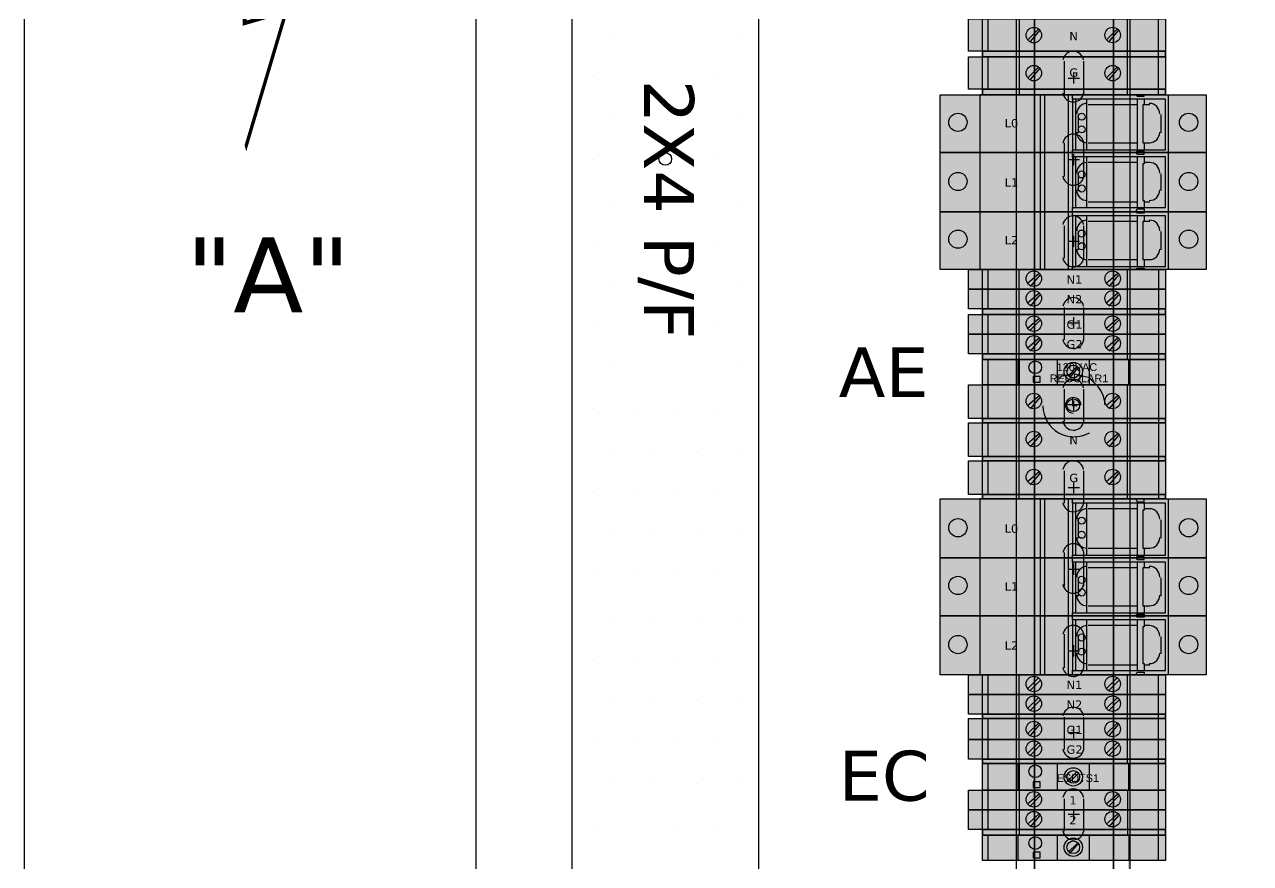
# Model space of a CAD drawing. Extents: x 4719 to 8938, y 1800 to 4482.
# Drawn here: x 6412.7 to 6781.7, y 3261.1 to 3513.4 of the extents above; entities that cross this region are included whole.
import ezdxf

# ---------------------------------------------------------------- set-up
doc = ezdxf.new("R2010")
doc.units = 0
doc.header["$LTSCALE"] = 10
doc.header["$MEASUREMENT"] = 0
doc.layers.add('G02-1-PRDXXXX-E-MRIO-01-P01-01$0$ANNOTATION', color=7, linetype='Continuous')
doc.styles.add('G02-1-PRDXXXX-E-MRIO-01-P01-01$0$PDF Swiss721BT-BoldCondensed', font='arial.ttf')
doc.styles.add('G02-1-PRDXXXX-E-MRIO-01-P01-01$0$PDF Verdana', font='verdana.ttf')

# ---------------------------------------------------------------- blocks, each defined once
blk = doc.blocks.new('G02-1-PRDXXXX-E-MRIO-01-P01-01$0$DV-54809-ZX-350-001')
at = {"layer": 'G02-1-PRDXXXX-E-MRIO-01-P01-01$0$ANNOTATION', "lineweight": 25}
for points in [[(1829.76, 2462.3), (2716.27, 2462.3), (2716.27, 1279.86), (1829.76, 1279.86)], [(1858.55, 1302.3), (2686.21, 1302.3), (2686.21, 2440.29), (1858.55, 2440.29)], [(1914.85, 1922.94), (1858.55, 1922.94), (1858.55, 1402.21), (1914.85, 1402.21)], [(1858.55, 1922.94), (1858.55, 1402.21), (1914.85, 1402.21), (1914.85, 1922.94)], [(2009.69, 1398.4), (2026.62, 1398.4), (2026.62, 1882.72), (2021.54, 1882.72), (2021.54, 1398.4), (2021.54, 1882.72), (2009.69, 1882.72), (1997.83, 1882.72), (1997.83, 1398.4), (1997.83, 1882.72), (1992.33, 1882.72), (1992.33, 1398.4)], [(2026.62, 1398.4), (2026.62, 1882.72), (2021.54, 1882.72), (2021.54, 1398.4), (2021.54, 1882.72), (1997.83, 1882.72), (1997.83, 1398.4), (1997.83, 1882.72), (1992.33, 1882.72), (1992.33, 1398.4)], [(1977.93, 1705.33), (1977.93, 1715.07), (2037.2, 1715.07), (2037.2, 1705.33), (1977.93, 1705.33), (1977.93, 1715.07), (2037.2, 1715.07), (2037.2, 1705.33)], [(2037.2, 1705.33), (2037.2, 1703.64), (1982.17, 1703.64), (1982.17, 1705.33)], [(2037.2, 1705.33), (1982.17, 1705.33), (1982.17, 1703.64), (2037.2, 1703.64)], [(1977.93, 1693.9), (1977.93, 1703.64), (2037.2, 1703.64), (2037.2, 1693.9), (1977.93, 1693.9), (1977.93, 1703.64), (2037.2, 1703.64), (2037.2, 1693.9)], [(2037.2, 1693.9), (2037.2, 1692.21), (1982.17, 1692.21), (1982.17, 1693.9)], [(2037.2, 1693.9), (1982.17, 1693.9), (1982.17, 1692.21), (2037.2, 1692.21)], [(1969.47, 1674.85), (1969.47, 1692.21), (2049.48, 1692.21), (2049.48, 1674.85), (1969.47, 1674.85), (1969.47, 1692.21), (2049.48, 1692.21), (2049.48, 1674.85)], [(2037.2, 1690.94), (2009.26, 1690.94), (2009.26, 1692.21), (1981.32, 1692.21), (1981.32, 1674.85), (2009.26, 1674.85), (2009.26, 1675.7), (2037.2, 1675.7)], [(2030.85, 1674.85), (2030.85, 1675.28), (2028.74, 1675.28), (2028.31, 1674.85), (2028.74, 1674.43), (2030.85, 1674.43)], [(1969.47, 1657.07), (1969.47, 1674.85), (2049.48, 1674.85), (2049.48, 1657.07), (1969.47, 1657.07), (1969.47, 1674.85), (2049.48, 1674.85), (2049.48, 1657.07)], [(2037.2, 1673.58), (2009.26, 1673.58), (2009.26, 1674.85), (1981.32, 1674.85), (1981.32, 1657.07), (2009.26, 1657.07), (2009.26, 1658.34), (2037.2, 1658.34)], [(1969.47, 1639.71), (1969.47, 1657.07), (2049.48, 1657.07), (2049.48, 1639.71), (1969.47, 1639.71), (1969.47, 1657.07), (2049.48, 1657.07), (2049.48, 1639.71)], [(2037.2, 1655.8), (2009.26, 1655.8), (2009.26, 1657.07), (1981.32, 1657.07), (1981.32, 1639.71), (2009.26, 1639.71), (2009.26, 1640.56), (2037.2, 1640.56)], [(2030.85, 1657.07), (2030.85, 1656.65), (2028.74, 1656.65), (2028.31, 1657.07), (2028.74, 1657.92), (2030.85, 1657.92)], [(1977.93, 1633.79), (1977.93, 1639.71), (2037.2, 1639.71), (2037.2, 1633.79), (1977.93, 1633.79), (1977.93, 1639.71), (2037.2, 1639.71), (2037.2, 1633.79)], [(1977.93, 1627.86), (1977.93, 1633.79), (2037.2, 1633.79), (2037.2, 1627.86), (1977.93, 1627.86), (1977.93, 1633.79), (2037.2, 1633.79), (2037.2, 1627.86)], [(2037.2, 1627.86), (2037.2, 1626.17), (1982.17, 1626.17), (1982.17, 1627.86)], [(2037.2, 1627.86), (1982.17, 1627.86), (1982.17, 1626.17), (2037.2, 1626.17)], [(1977.93, 1620.24), (1977.93, 1626.17), (2037.2, 1626.17), (2037.2, 1620.24), (1977.93, 1620.24), (1977.93, 1626.17), (2037.2, 1626.17), (2037.2, 1620.24)], [(1977.93, 1614.31), (1977.93, 1620.24), (2037.2, 1620.24), (2037.2, 1614.31), (1977.93, 1614.31), (1977.93, 1620.24), (2037.2, 1620.24), (2037.2, 1614.31)], [(2037.2, 1614.31), (2037.2, 1612.62), (1982.17, 1612.62), (1982.17, 1614.31)], [(2037.2, 1614.31), (1982.17, 1614.31), (1982.17, 1612.62), (2037.2, 1612.62)], [(1982.17, 1605), (1982.17, 1612.62), (2037.2, 1612.62), (2037.2, 1605), (1982.17, 1605), (1982.17, 1612.62), (2037.2, 1612.62), (2037.2, 1605)], [(1993.18, 1605), (2026.2, 1605), (2026.2, 1612.62), (1993.18, 1612.62), (1993.18, 1605), (2026.2, 1605), (2026.2, 1612.62), (1993.18, 1612.62)], [(1977.93, 1594.84), (1977.93, 1605), (2037.2, 1605), (2037.2, 1594.84), (1977.93, 1594.84), (1977.93, 1605), (2037.2, 1605), (2037.2, 1594.84)], [(1997.41, 1605.84), (1999.53, 1605.84), (1999.53, 1607.54), (1997.41, 1607.54)], [(2037.2, 1594.84), (2037.2, 1593.57), (1982.17, 1593.57), (1982.17, 1594.84)], [(2037.2, 1594.84), (1982.17, 1594.84), (1982.17, 1593.57), (2037.2, 1593.57)], [(1977.93, 1583.41), (1977.93, 1593.57), (2037.2, 1593.57), (2037.2, 1583.41), (1977.93, 1583.41), (1977.93, 1593.57), (2037.2, 1593.57), (2037.2, 1583.41)], [(2037.2, 1583.41), (2037.2, 1582.14), (1982.17, 1582.14), (1982.17, 1583.41)], [(2037.2, 1583.41), (1982.17, 1583.41), (1982.17, 1582.14), (2037.2, 1582.14)], [(1977.93, 1571.98), (1977.93, 1582.14), (2037.2, 1582.14), (2037.2, 1571.98), (1977.93, 1571.98), (1977.93, 1582.14), (2037.2, 1582.14), (2037.2, 1571.98)], [(2037.2, 1571.98), (2037.2, 1570.71), (1982.17, 1570.71), (1982.17, 1571.98)], [(2037.2, 1571.98), (1982.17, 1571.98), (1982.17, 1570.71), (2037.2, 1570.71)], [(1969.47, 1552.93), (1969.47, 1570.71), (2049.48, 1570.71), (2049.48, 1552.93), (1969.47, 1552.93), (1969.47, 1570.71), (2049.48, 1570.71), (2049.48, 1552.93)], [(2037.2, 1569.44), (2009.26, 1569.44), (2009.26, 1570.71), (1981.32, 1570.71), (1981.32, 1552.93), (2009.26, 1552.93), (2009.26, 1553.77), (2037.2, 1553.77)], [(2030.85, 1552.93), (2030.85, 1553.35), (2028.74, 1553.35), (2028.31, 1552.93), (2028.74, 1552.5), (2030.85, 1552.5)], [(1969.47, 1535.57), (1969.47, 1552.93), (2049.48, 1552.93), (2049.48, 1535.57), (1969.47, 1535.57), (1969.47, 1552.93), (2049.48, 1552.93), (2049.48, 1535.57)], [(2037.2, 1551.65), (2009.26, 1551.65), (2009.26, 1552.93), (1981.32, 1552.93), (1981.32, 1535.57), (2009.26, 1535.57), (2009.26, 1536.41), (2037.2, 1536.41)], [(1969.47, 1517.79), (1969.47, 1535.57), (2049.48, 1535.57), (2049.48, 1517.79), (1969.47, 1517.79), (1969.47, 1535.57), (2049.48, 1535.57), (2049.48, 1517.79)], [(2037.2, 1534.3), (2009.26, 1534.3), (2009.26, 1535.57), (1981.32, 1535.57), (1981.32, 1517.79), (2009.26, 1517.79), (2009.26, 1519.06), (2037.2, 1519.06)], [(2030.85, 1535.57), (2030.85, 1535.14), (2028.74, 1535.14), (2028.31, 1535.57), (2028.74, 1535.99), (2030.85, 1535.99)], [(1977.93, 1511.86), (1977.93, 1517.79), (2037.2, 1517.79), (2037.2, 1511.86), (1977.93, 1511.86), (1977.93, 1517.79), (2037.2, 1517.79), (2037.2, 1511.86)], [(1977.93, 1505.93), (1977.93, 1511.86), (2037.2, 1511.86), (2037.2, 1505.93), (1977.93, 1505.93), (1977.93, 1511.86), (2037.2, 1511.86), (2037.2, 1505.93)], [(2037.2, 1505.93), (2037.2, 1504.66), (1982.17, 1504.66), (1982.17, 1505.93)], [(2037.2, 1505.93), (1982.17, 1505.93), (1982.17, 1504.66), (2037.2, 1504.66)], [(1977.93, 1498.31), (1977.93, 1504.66), (2037.2, 1504.66), (2037.2, 1498.31), (1977.93, 1498.31), (1977.93, 1504.66), (2037.2, 1504.66), (2037.2, 1498.31)], [(1977.93, 1492.38), (1977.93, 1498.31), (2037.2, 1498.31), (2037.2, 1492.38), (1977.93, 1492.38), (1977.93, 1498.31), (2037.2, 1498.31), (2037.2, 1492.38)], [(2037.2, 1492.38), (2037.2, 1491.11), (1982.17, 1491.11), (1982.17, 1492.38)], [(2037.2, 1492.38), (1982.17, 1492.38), (1982.17, 1491.11), (2037.2, 1491.11)], [(1982.17, 1483.07), (1982.17, 1491.11), (2037.2, 1491.11), (2037.2, 1483.07), (1982.17, 1483.07), (1982.17, 1491.11), (2037.2, 1491.11), (2037.2, 1483.07)], [(1993.18, 1483.07), (2026.2, 1483.07), (2026.2, 1491.11), (1993.18, 1491.11), (1993.18, 1483.07), (2026.2, 1483.07), (2026.2, 1491.11), (1993.18, 1491.11)], [(1997.41, 1483.92), (1999.53, 1483.92), (1999.53, 1485.61), (1997.41, 1485.61)], [(1977.93, 1477.14), (1977.93, 1483.07), (2037.2, 1483.07), (2037.2, 1477.14), (1977.93, 1477.14), (1977.93, 1483.07), (2037.2, 1483.07), (2037.2, 1477.14)], [(1977.93, 1471.22), (1977.93, 1477.14), (2037.2, 1477.14), (2037.2, 1471.22), (1977.93, 1471.22), (1977.93, 1477.14), (2037.2, 1477.14), (2037.2, 1471.22)], [(2037.2, 1471.22), (2037.2, 1469.52), (1982.17, 1469.52), (1982.17, 1471.22)], [(2037.2, 1471.22), (1982.17, 1471.22), (1982.17, 1469.52), (2037.2, 1469.52)], [(1982.17, 1461.9), (1982.17, 1469.52), (2037.2, 1469.52), (2037.2, 1461.9), (1982.17, 1461.9), (1982.17, 1469.52), (2037.2, 1469.52), (2037.2, 1461.9)], [(1997.41, 1462.75), (1999.53, 1462.75), (1999.53, 1464.44), (1997.41, 1464.44)]]:
    blk.add_lwpolyline(points, close=True, dxfattribs=at)
for points in [[(1693.86, 1317.11), (1693.86, 1815.83)], [(1993.18, 1742.17), (1993.18, 1734.55), (1993.18, 1726.5), (1993.18, 1716.77), (1993.18, 1715.07), (1993.18, 1705.33), (1993.18, 1703.64), (1993.18, 1693.9), (1993.18, 1692.21)], [(2035.09, 1692.21), (2035.09, 1693.9), (2035.09, 1703.64), (2035.09, 1705.33), (2035.09, 1715.07), (2035.09, 1716.77), (2035.09, 1726.5), (2035.09, 1734.55), (2035.09, 1742.17)], [(2025.77, 1692.21), (2025.77, 1693.9), (2025.77, 1703.64), (2025.77, 1705.33), (2025.77, 1715.07), (2025.77, 1716.77), (2025.77, 1726.5)], [(1982.17, 1705.33), (1982.17, 1715.07)], [(1983.86, 1705.33), (1983.86, 1715.07)], [(1999.1, 1712.11), (1995.72, 1708.72)], [(2022.81, 1712.11), (2019.42, 1708.72)], [(1858.55, 1710.41), (1858.55, 1710.41)], [(1871.25, 1710.41), (1871.25, 1710.41)], [(1908.5, 1710.41), (1908.5, 1710.41)], [(1996.56, 1708.3), (1999.53, 1711.68)], [(2020.27, 1708.3), (2023.23, 1711.68)], [(1982.17, 1693.9), (1982.17, 1703.64)], [(1983.86, 1693.9), (1983.86, 1703.64)], [(2006.72, 1702.37), (2006.72, 1692.21)], [(2009.69, 1703.64), (2009.69, 1703.64)], [(2012.65, 1692.21), (2012.65, 1702.37)], [(1864.9, 1697.71), (1864.9, 1697.71)], [(1902.58, 1697.71), (1902.58, 1697.71)], [(1914.85, 1697.71), (1914.85, 1697.71)], [(1999.1, 1700.68), (1995.72, 1697.29)], [(1996.56, 1696.87), (1999.53, 1700.25)], [(2007.99, 1697.29), (2011.38, 1697.29)], [(2009.69, 1695.6), (2009.69, 1698.98)], [(2022.81, 1700.68), (2019.42, 1697.29)], [(2020.27, 1696.87), (2023.23, 1700.25)], [(1981.32, 1692.21), (1981.32, 1674.85), (1981.32, 1657.07), (1981.32, 1639.71)], [(1999.53, 1692.21), (1999.53, 1674.85), (1999.53, 1657.07), (1999.53, 1639.71)], [(2000.8, 1692.21), (2000.8, 1674.85), (2000.8, 1657.07), (2000.8, 1639.71)], [(2007.99, 1692.21), (2007.99, 1674.85), (2007.99, 1657.07), (2007.99, 1639.71)], [(2009.26, 1691.36), (2009.26, 1675.28)], [(2010.11, 1690.94), (2010.11, 1675.7)], [(2013.5, 1690.94), (2013.5, 1675.7)], [(2028.31, 1692.21), (2028.74, 1691.79), (2030.85, 1691.79), (2030.85, 1692.21)], [(2028.74, 1690.94), (2028.74, 1675.7)], [(2030.85, 1690.94), (2030.85, 1689.25), (2030.43, 1689.25), (2030.43, 1677.82), (2030.85, 1677.82), (2030.85, 1675.7)], [(2038.05, 1692.21), (2038.05, 1674.85), (2038.05, 1657.07), (2038.05, 1639.71)], [(2010.96, 1686.28), (2010.96, 1680.78)], [(2028.74, 1689.25), (2013.92, 1689.25)], [(2032.55, 1689.25), (2030.85, 1689.25)], [(2035.93, 1680.78), (2035.93, 1686.28)], [(1858.55, 1685.44), (1858.55, 1685.44)], [(1871.25, 1685.44), (1871.25, 1685.44)], [(1908.5, 1685.44), (1908.5, 1685.44)], [(2006.72, 1677.82), (2006.72, 1667.66)], [(2013.92, 1677.82), (2028.74, 1677.82)], [(2030.85, 1677.82), (2032.55, 1677.82)], [(1864.9, 1672.74), (1864.9, 1672.74)], [(1902.58, 1672.74), (1902.58, 1672.74)], [(1914.85, 1672.74), (1914.85, 1672.74)], [(2007.99, 1672.74), (2011.38, 1672.74)], [(2009.26, 1674.01), (2009.26, 1657.92)], [(2009.69, 1671.04), (2009.69, 1674.43)], [(2010.11, 1673.58), (2010.11, 1658.34)], [(2013.5, 1673.58), (2013.5, 1658.34)], [(2028.74, 1671.89), (2013.92, 1671.89)], [(2028.74, 1673.58), (2028.74, 1658.34)], [(2030.85, 1673.58), (2030.85, 1671.47), (2030.43, 1671.47), (2030.43, 1660.46), (2030.85, 1660.46), (2030.85, 1658.34)], [(2032.55, 1671.89), (2030.85, 1671.89)], [(2010.96, 1668.5), (2010.96, 1663.42)], [(2035.93, 1663.42), (2035.93, 1668.5)], [(1858.55, 1660.46), (1858.55, 1660.46)], [(1871.25, 1660.46), (1871.25, 1660.46)], [(1908.5, 1660.46), (1908.5, 1660.46)], [(2013.92, 1660.03), (2028.74, 1660.03)], [(2030.85, 1660.03), (2032.55, 1660.03)], [(2009.26, 1656.22), (2009.26, 1640.14)], [(2010.11, 1655.8), (2010.11, 1640.56)], [(2013.5, 1655.8), (2013.5, 1640.56)], [(2028.74, 1654.11), (2013.92, 1654.11)], [(2028.74, 1655.8), (2028.74, 1640.56)], [(2030.85, 1655.8), (2030.85, 1654.11), (2030.43, 1654.11), (2030.43, 1642.68), (2030.85, 1642.68), (2030.85, 1640.56)], [(2032.55, 1654.11), (2030.85, 1654.11)], [(2006.72, 1652.84), (2006.72, 1643.1)], [(2009.69, 1646.49), (2009.69, 1649.87)], [(2010.96, 1651.14), (2010.96, 1645.64)], [(2035.93, 1645.64), (2035.93, 1651.14)], [(1864.9, 1647.76), (1864.9, 1647.76)], [(1902.58, 1647.76), (1902.58, 1647.76)], [(1914.85, 1647.76), (1914.85, 1647.76)], [(2007.99, 1648.18), (2011.38, 1648.18)], [(2013.92, 1642.68), (2028.74, 1642.68)], [(2030.85, 1642.68), (2032.55, 1642.68)], [(1982.17, 1627.86), (1982.17, 1633.79), (1982.17, 1639.71)], [(1983.86, 1627.86), (1983.86, 1633.79), (1983.86, 1639.71)], [(1993.18, 1612.62), (1993.18, 1614.31), (1993.18, 1620.24), (1993.18, 1626.17), (1993.18, 1627.86), (1993.18, 1633.79), (1993.18, 1639.71)], [(1999.1, 1638.44), (1995.72, 1635.48)], [(2009.69, 1639.71), (2009.69, 1639.71)], [(2022.81, 1638.44), (2019.42, 1635.48)], [(2025.77, 1612.62), (2025.77, 1614.31), (2025.77, 1620.24), (2025.77, 1626.17), (2025.77, 1627.86), (2025.77, 1633.79), (2025.77, 1639.71)], [(2028.31, 1639.71), (2028.74, 1640.14), (2030.85, 1640.14), (2030.85, 1639.71)], [(2035.09, 1639.71), (2035.09, 1633.79), (2035.09, 1627.86), (2035.09, 1626.17), (2035.09, 1620.24), (2035.09, 1614.31), (2035.09, 1612.62), (2035.09, 1605), (2035.09, 1594.84), (2035.09, 1593.57), (2035.09, 1583.41), (2035.09, 1582.14), (2035.09, 1571.98), (2035.09, 1570.71)], [(1858.55, 1635.06), (1858.55, 1635.06)], [(1871.25, 1635.06), (1871.25, 1635.06)], [(1908.5, 1635.06), (1908.5, 1635.06)], [(1996.56, 1634.63), (1999.53, 1638.02)], [(2020.27, 1634.63), (2023.23, 1638.02)], [(1999.1, 1632.52), (1995.72, 1629.55)], [(1996.56, 1628.71), (1999.53, 1632.09)], [(2009.69, 1633.79), (2009.69, 1633.79)], [(2022.81, 1632.52), (2019.42, 1629.55)], [(2020.27, 1628.71), (2023.23, 1632.09)], [(2006.72, 1628.28), (2006.72, 1618.55)], [(1982.17, 1614.31), (1982.17, 1620.24), (1982.17, 1626.17)], [(1983.86, 1614.31), (1983.86, 1620.24), (1983.86, 1626.17)], [(1999.1, 1624.9), (1995.72, 1621.93)], [(1996.56, 1621.51), (1999.53, 1624.47)], [(2007.99, 1623.63), (2011.38, 1623.63)], [(2009.69, 1626.17), (2009.69, 1626.17)], [(2009.69, 1621.93), (2009.69, 1625.32)], [(2022.81, 1624.9), (2019.42, 1621.93)], [(2020.27, 1621.51), (2023.23, 1624.47)], [(1864.9, 1622.78), (1864.9, 1622.78)], [(1902.58, 1622.78), (1902.58, 1622.78)], [(1914.85, 1622.78), (1914.85, 1622.78)], [(2009.69, 1620.24), (2009.69, 1620.24)], [(1999.1, 1618.97), (1995.72, 1616.01)], [(1996.56, 1615.16), (1999.53, 1618.55)], [(2022.81, 1618.97), (2019.42, 1616.01)], [(2020.27, 1615.16), (2023.23, 1618.55)], [(1983.86, 1594.84), (1983.86, 1605), (1983.86, 1612.62)], [(1992.75, 1612.62), (1992.75, 1605)], [(2004.61, 1612.62), (2004.61, 1605)], [(2014.34, 1605), (2014.34, 1612.62)], [(2026.2, 1612.62), (2026.2, 1605)], [(1858.55, 1610.08), (1858.55, 1610.08)], [(1871.25, 1610.08), (1871.25, 1610.08)], [(1908.5, 1610.08), (1908.5, 1610.08)], [(2010.53, 1610.5), (2007.99, 1607.54)], [(2008.42, 1607.12), (2010.96, 1610.08)], [(1982.17, 1594.84), (1982.17, 1605)], [(1993.18, 1570.71), (1993.18, 1571.98), (1993.18, 1582.14), (1993.18, 1583.41), (1993.18, 1593.57), (1993.18, 1594.84), (1993.18, 1605)], [(2019, 1599.07), (2019, 1599.92), (2018.58, 1601.61), (2017.73, 1603.3), (2016.88, 1604.57), (2015.61, 1605.84), (2014.34, 1607.12), (2012.65, 1607.54), (2010.96, 1607.96), (2009.26, 1608.39), (2007.57, 1607.96), (2005.88, 1607.54), (2005.03, 1606.69)], [(2009.69, 1605), (2009.69, 1605)], [(2025.77, 1570.71), (2025.77, 1571.98), (2025.77, 1582.14), (2025.77, 1583.41), (2025.77, 1593.57), (2025.77, 1594.84), (2025.77, 1605)], [(1999.1, 1601.61), (1995.72, 1598.65)], [(2006.72, 1603.73), (2006.72, 1593.99)], [(2022.81, 1601.61), (2019.42, 1598.65)], [(1864.9, 1597.8), (1864.9, 1597.8)], [(1877.6, 1597.8), (1877.6, 1597.8)], [(1889.88, 1597.8), (1889.88, 1597.8)], [(1902.58, 1597.8), (1902.58, 1597.8)], [(1914.85, 1597.8), (1914.85, 1597.8)], [(1996.56, 1597.8), (1999.53, 1601.19)], [(2007.99, 1599.07), (2011.38, 1599.07)], [(2009.69, 1596.95), (2009.69, 1600.34)], [(2020.27, 1597.8), (2023.23, 1601.19)], [(1982.17, 1583.41), (1982.17, 1593.57)], [(1983.86, 1583.41), (1983.86, 1593.57)], [(2009.69, 1593.57), (2009.69, 1593.57)], [(1999.1, 1590.18), (1995.72, 1587.22)], [(1996.56, 1586.37), (1999.53, 1589.76)], [(2022.81, 1590.18), (2019.42, 1587.22)], [(2020.27, 1586.37), (2023.23, 1589.76)], [(1871.25, 1585.1), (1871.25, 1585.1)], [(1883.52, 1585.1), (1883.52, 1585.1)], [(1896.23, 1585.1), (1896.23, 1585.1)], [(1908.5, 1585.1), (1908.5, 1585.1)], [(1982.17, 1571.98), (1982.17, 1582.14)], [(1983.86, 1571.98), (1983.86, 1582.14)], [(2006.72, 1579.17), (2006.72, 1569.44)], [(2009.69, 1582.14), (2009.69, 1582.14)], [(1999.1, 1578.75), (1995.72, 1575.79)], [(1996.56, 1574.94), (1999.53, 1578.33)], [(2009.69, 1572.4), (2009.69, 1575.79)], [(2022.81, 1578.75), (2019.42, 1575.79)], [(2020.27, 1574.94), (2023.23, 1578.33)], [(1864.9, 1572.82), (1864.9, 1572.82)], [(1877.6, 1572.82), (1877.6, 1572.82)], [(1889.88, 1572.82), (1889.88, 1572.82)], [(1902.58, 1572.82), (1902.58, 1572.82)], [(1914.85, 1572.82), (1914.85, 1572.82)], [(2007.99, 1574.09), (2011.38, 1574.09)], [(1981.32, 1570.71), (1981.32, 1552.93), (1981.32, 1535.57), (1981.32, 1517.79)], [(1999.53, 1570.71), (1999.53, 1552.93), (1999.53, 1535.57), (1999.53, 1517.79)], [(2000.8, 1570.71), (2000.8, 1552.93), (2000.8, 1535.57), (2000.8, 1517.79)], [(2007.99, 1570.71), (2007.99, 1552.93), (2007.99, 1535.57), (2007.99, 1517.79)], [(2009.26, 1569.86), (2009.26, 1553.77)], [(2010.11, 1569.44), (2010.11, 1553.77)], [(2013.5, 1569.44), (2013.5, 1553.77)], [(2028.31, 1570.71), (2028.74, 1569.86), (2030.85, 1569.86), (2030.85, 1570.71)], [(2028.74, 1569.44), (2028.74, 1553.77)], [(2030.85, 1569.44), (2030.85, 1567.32), (2030.43, 1567.32), (2030.43, 1555.89), (2030.85, 1555.89), (2030.85, 1553.77)], [(2038.05, 1570.71), (2038.05, 1552.93), (2038.05, 1535.57), (2038.05, 1517.79)], [(2028.74, 1567.74), (2013.92, 1567.74)], [(2032.55, 1567.74), (2030.85, 1567.74)], [(2010.96, 1564.36), (2010.96, 1558.85)], [(2035.93, 1558.85), (2035.93, 1564.36)], [(1871.25, 1560.12), (1871.25, 1560.12)], [(1883.52, 1560.12), (1883.52, 1560.12)], [(1896.23, 1560.12), (1896.23, 1560.12)], [(1908.5, 1560.12), (1908.5, 1560.12)], [(2006.72, 1554.62), (2006.72, 1544.46)], [(2013.92, 1555.89), (2028.74, 1555.89)], [(2030.85, 1555.89), (2032.55, 1555.89)], [(2009.26, 1552.08), (2009.26, 1535.99)], [(2009.69, 1547.84), (2009.69, 1551.23)], [(2010.11, 1551.65), (2010.11, 1536.41)], [(2013.5, 1551.65), (2013.5, 1536.41)], [(2028.74, 1549.96), (2013.92, 1549.96)], [(2028.74, 1551.65), (2028.74, 1536.41)], [(2030.85, 1551.65), (2030.85, 1549.96), (2030.43, 1549.96), (2030.43, 1538.53), (2030.85, 1538.53), (2030.85, 1536.41)], [(2032.55, 1549.96), (2030.85, 1549.96)], [(1864.9, 1547.84), (1864.9, 1547.84)], [(1877.6, 1547.84), (1877.6, 1547.84)], [(1889.88, 1547.84), (1889.88, 1547.84)], [(1902.58, 1547.84), (1902.58, 1547.84)], [(1914.85, 1547.84), (1914.85, 1547.84)], [(2007.99, 1549.54), (2011.38, 1549.54)], [(2010.96, 1547), (2010.96, 1541.49)], [(2035.93, 1541.49), (2035.93, 1547)], [(1871.25, 1535.14), (1871.25, 1535.14)], [(1883.52, 1535.14), (1883.52, 1535.14)], [(1896.23, 1535.14), (1896.23, 1535.14)], [(1908.5, 1535.14), (1908.5, 1535.14)], [(2013.92, 1538.53), (2028.74, 1538.53)], [(2030.85, 1538.53), (2032.55, 1538.53)], [(2009.26, 1534.72), (2009.26, 1518.63)], [(2010.11, 1534.3), (2010.11, 1519.06)], [(2013.5, 1534.3), (2013.5, 1519.06)], [(2028.74, 1532.6), (2013.92, 1532.6)], [(2028.74, 1534.3), (2028.74, 1519.06)], [(2030.85, 1534.3), (2030.85, 1532.18), (2030.43, 1532.18), (2030.43, 1521.17), (2030.85, 1521.17), (2030.85, 1519.06)], [(2032.55, 1532.6), (2030.85, 1532.6)], [(2006.72, 1530.06), (2006.72, 1519.9)], [(2010.96, 1529.22), (2010.96, 1524.14)], [(2035.93, 1524.14), (2035.93, 1529.22)], [(2007.99, 1524.98), (2011.38, 1524.98)], [(2009.69, 1523.29), (2009.69, 1526.68)], [(1864.9, 1522.44), (1864.9, 1522.44)], [(1877.6, 1522.44), (1877.6, 1522.44)], [(1889.88, 1522.44), (1889.88, 1522.44)], [(1902.58, 1522.44), (1902.58, 1522.44)], [(1914.85, 1522.44), (1914.85, 1522.44)], [(2013.92, 1520.75), (2028.74, 1520.75)], [(2030.85, 1520.75), (2032.55, 1520.75)], [(1982.17, 1505.93), (1982.17, 1511.86), (1982.17, 1517.79)], [(1983.86, 1505.93), (1983.86, 1511.86), (1983.86, 1517.79)], [(1993.18, 1491.11), (1993.18, 1492.38), (1993.18, 1498.31), (1993.18, 1504.66), (1993.18, 1505.93), (1993.18, 1511.86), (1993.18, 1517.79)], [(1999.1, 1516.94), (1995.72, 1513.55)], [(2009.69, 1517.79), (2009.69, 1517.79)], [(2022.81, 1516.94), (2019.42, 1513.55)], [(2025.77, 1491.11), (2025.77, 1492.38), (2025.77, 1498.31), (2025.77, 1504.66), (2025.77, 1505.93), (2025.77, 1511.86), (2025.77, 1517.79)], [(2028.31, 1517.79), (2028.74, 1518.63), (2030.85, 1518.63), (2030.85, 1517.79)], [(2035.09, 1461.9), (2035.09, 1469.52), (2035.09, 1471.22), (2035.09, 1477.14), (2035.09, 1483.07), (2035.09, 1491.11), (2035.09, 1492.38), (2035.09, 1498.31), (2035.09, 1504.66), (2035.09, 1505.93), (2035.09, 1511.86), (2035.09, 1517.79)], [(1996.56, 1513.13), (1999.53, 1516.09)], [(2020.27, 1513.13), (2023.23, 1516.09)], [(1871.25, 1510.17), (1871.25, 1510.17)], [(1883.52, 1510.17), (1883.52, 1510.17)], [(1896.23, 1510.17), (1896.23, 1510.17)], [(1908.5, 1510.17), (1908.5, 1510.17)], [(1999.1, 1511.01), (1995.72, 1507.63)], [(1996.56, 1507.2), (1999.53, 1510.17)], [(2009.69, 1511.86), (2009.69, 1511.86)], [(2022.81, 1511.01), (2019.42, 1507.63)], [(2020.27, 1507.2), (2023.23, 1510.17)], [(1982.17, 1492.38), (1982.17, 1498.31), (1982.17, 1504.66)], [(1983.86, 1492.38), (1983.86, 1498.31), (1983.86, 1504.66)], [(1999.1, 1503.39), (1995.72, 1500.01)], [(1996.56, 1499.58), (1999.53, 1502.97)], [(2006.72, 1505.09), (2006.72, 1495.35)], [(2009.69, 1504.66), (2009.69, 1504.66)], [(2009.69, 1498.74), (2009.69, 1502.12)], [(2022.81, 1503.39), (2019.42, 1500.01)], [(2020.27, 1499.58), (2023.23, 1502.97)], [(2007.99, 1500.43), (2011.38, 1500.43)], [(2009.69, 1498.31), (2009.69, 1498.31)], [(1864.9, 1497.46), (1864.9, 1497.46)], [(1877.6, 1497.46), (1877.6, 1497.46)], [(1889.88, 1497.46), (1889.88, 1497.46)], [(1902.58, 1497.46), (1902.58, 1497.46)], [(1914.85, 1497.46), (1914.85, 1497.46)], [(1999.1, 1497.46), (1995.72, 1494.08)], [(1996.56, 1493.65), (1999.53, 1496.62)], [(2022.81, 1497.46), (2019.42, 1494.08)], [(2020.27, 1493.65), (2023.23, 1496.62)], [(1983.86, 1471.22), (1983.86, 1477.14), (1983.86, 1483.07), (1983.86, 1491.11)], [(1992.75, 1491.11), (1992.75, 1483.07)], [(2004.61, 1491.11), (2004.61, 1483.07)], [(2014.34, 1483.07), (2014.34, 1491.11)], [(2026.2, 1491.11), (2026.2, 1483.07)], [(2010.53, 1488.57), (2007.99, 1486.03)], [(2008.42, 1485.61), (2010.96, 1488.15)], [(1871.25, 1485.19), (1871.25, 1485.19)], [(1883.52, 1485.19), (1883.52, 1485.19)], [(1896.23, 1485.19), (1896.23, 1485.19)], [(1908.5, 1485.19), (1908.5, 1485.19)], [(1982.17, 1471.22), (1982.17, 1477.14), (1982.17, 1483.07)], [(1993.18, 1483.07), (1993.18, 1477.14), (1993.18, 1471.22), (1993.18, 1469.52)], [(1999.1, 1481.8), (1995.72, 1478.84)], [(1996.56, 1478.41), (1999.53, 1481.38)], [(2006.72, 1480.53), (2006.72, 1470.79)], [(2009.69, 1483.07), (2009.69, 1483.07)], [(2022.81, 1481.8), (2019.42, 1478.84)], [(2020.27, 1478.41), (2023.23, 1481.38)], [(2025.77, 1483.07), (2025.77, 1477.14), (2025.77, 1471.22), (2025.77, 1469.52)], [(1999.1, 1475.87), (1995.72, 1472.91)], [(2007.99, 1475.87), (2011.38, 1475.87)], [(2009.69, 1474.18), (2009.69, 1477.14)], [(2009.69, 1477.14), (2009.69, 1477.14)], [(2022.81, 1475.87), (2019.42, 1472.91)], [(1864.9, 1472.49), (1864.9, 1472.49)], [(1889.88, 1472.49), (1889.88, 1472.49)], [(1902.58, 1472.49), (1902.58, 1472.49)], [(1914.85, 1472.49), (1914.85, 1472.49)], [(1996.56, 1472.06), (1999.53, 1475.45)], [(2020.27, 1472.06), (2023.23, 1475.45)], [(1983.86, 1461.9), (1983.86, 1469.52)], [(1992.75, 1469.52), (1992.75, 1461.9)], [(2004.61, 1469.52), (2004.61, 1461.9)], [(2014.34, 1461.9), (2014.34, 1469.52)], [(2026.2, 1469.52), (2026.2, 1461.9)], [(2010.53, 1466.98), (2007.99, 1464.44)], [(2008.42, 1464.02), (2010.96, 1466.98)]]:
    blk.add_lwpolyline(points, dxfattribs=at)
at = {"layer": 'G02-1-PRDXXXX-E-MRIO-01-P01-01$0$ANNOTATION', "lineweight": 0}
blk.add_lwpolyline([(1760.12, 1801.86, 1.27, 1.27, 0), (1760.12, 1713.8, 1.2, 1.2, 0), (1772.6, 1717.4, 1.02, 1.02, 0), (1760.33, 1676.12, 0, 0, 0), (1748.05, 1717.4, 0, 0, 0), (1760.33, 1714.01, 0, 0, 0)], format="xyseb", dxfattribs=at)
at = {"layer": 'G02-1-PRDXXXX-E-MRIO-01-P01-01$0$ANNOTATION', "color": 7, "lineweight": 0, "true_color": 0xffffff}
for points in [[(1977.93, 1705.33), (1977.93, 1715.07)], [(2037.2, 1705.33), (2037.2, 1703.64)], [(1977.93, 1693.9), (1977.93, 1703.64)], [(2037.2, 1693.9), (2037.2, 1692.21)], [(1969.47, 1639.71), (1969.47, 1657.07), (1969.47, 1674.85), (1969.47, 1692.21)], [(1977.93, 1627.86), (1977.93, 1633.79), (1977.93, 1639.71)], [(2037.2, 1627.86), (2037.2, 1626.17)], [(1977.93, 1614.31), (1977.93, 1620.24), (1977.93, 1626.17)], [(1982.17, 1605), (1982.17, 1612.62)], [(2037.2, 1614.31), (2037.2, 1612.62)], [(1977.93, 1594.84), (1977.93, 1605)], [(1993.18, 1605), (2026.2, 1605)], [(2037.2, 1594.84), (2037.2, 1593.57)], [(1977.93, 1583.41), (1977.93, 1593.57)], [(2037.2, 1583.41), (2037.2, 1582.14)], [(1977.93, 1571.98), (1977.93, 1582.14)], [(2037.2, 1571.98), (2037.2, 1570.71)], [(1969.47, 1517.79), (1969.47, 1535.57), (1969.47, 1552.93), (1969.47, 1570.71)], [(1977.93, 1505.93), (1977.93, 1511.86), (1977.93, 1517.79)], [(2037.2, 1505.93), (2037.2, 1504.66)], [(1977.93, 1492.38), (1977.93, 1498.31), (1977.93, 1504.66)], [(1982.17, 1483.07), (1982.17, 1491.11)], [(2037.2, 1492.38), (2037.2, 1491.11)], [(1977.93, 1471.22), (1977.93, 1477.14), (1977.93, 1483.07)], [(1993.18, 1483.07), (2026.2, 1483.07)], [(1982.17, 1461.9), (1982.17, 1469.52)], [(2037.2, 1471.22), (2037.2, 1469.52)]]:
    blk.add_lwpolyline(points, dxfattribs=at)
at = {"layer": 'G02-1-PRDXXXX-E-MRIO-01-P01-01$0$ANNOTATION', "lineweight": 25}
for points in [[(2006.35, 1667.76, 0.845395), (2012.65, 1667.66), (2012.65, 1677.82, 0.839097), (2006.35, 1677.73)], [(2006.35, 1643.21, 0.845395), (2012.65, 1643.1), (2012.65, 1652.84)], [(2006.35, 1618.65, 0.845359), (2012.65, 1618.55), (2012.65, 1628.28)], [(2006.35, 1594.1, 0.845395), (2012.65, 1593.99), (2012.65, 1603.73)], [(2006.35, 1569.54, 0.845395), (2012.65, 1569.44), (2012.65, 1579.17)], [(2012.65, 1544.46), (2012.65, 1554.62, 0.839134), (2006.35, 1554.54)], [(2006.35, 1520.01, 0.845395), (2012.65, 1519.9), (2012.65, 1530.06, 0.839084), (2006.35, 1529.98)], [(2006.35, 1495.45, 0.845395), (2012.65, 1495.35), (2012.65, 1505.09)], [(2006.35, 1470.9, 0.845395), (2012.65, 1470.79), (2012.65, 1480.53)]]:
    blk.add_lwpolyline(points, format="xyb", dxfattribs=at)
for centre, radius in [((1997.62, 1710.2), 2.33), ((2021.33, 1710.21), 2.33), ((1997.62, 1698.77), 2.33), ((2021.33, 1698.77), 2.33), ((1974.76, 1683.96), 2.75), ((2012.01, 1685.65), 1.06), ((2044.19, 1683.96), 2.75), ((2012.02, 1681.84), 1.06), ((1886.7, 1672.95), 1.91), ((1974.76, 1666.17), 2.75), ((2012.01, 1668.29), 1.06), ((2044.19, 1666.17), 2.75), ((2012.02, 1664.06), 1.06), ((1974.76, 1648.82), 2.75), ((2012.01, 1650.51), 1.06), ((2044.19, 1648.82), 2.75), ((2012.02, 1646.7), 1.06), ((1997.62, 1636.96), 2.33), ((2021.33, 1636.96), 2.33), ((1997.62, 1631.03), 2.33), ((2021.33, 1631.04), 2.33), ((1997.62, 1623.41), 2.33), ((2021.33, 1623.42), 2.33), ((1997.62, 1617.49), 2.33), ((2021.33, 1617.49), 2.33), ((1998.04, 1610.29), 1.91), ((2009.48, 1609.02), 2.75), ((2009.47, 1609.02), 1.91), ((1997.62, 1600.13), 2.33), ((2021.33, 1600.13), 2.33), ((2009.48, 1598.86), 1.91), ((1997.62, 1588.7), 2.33), ((2021.33, 1588.7), 2.33), ((1997.62, 1577.27), 2.33), ((2021.33, 1577.27), 2.33), ((1974.76, 1562.03), 2.75), ((2012.01, 1564.15), 1.06), ((2044.19, 1562.03), 2.75), ((2012.02, 1559.91), 1.06), ((1974.76, 1544.67), 2.75), ((2012.01, 1546.36), 1.06), ((2044.19, 1544.67), 2.75), ((2012.02, 1542.55), 1.06), ((1974.76, 1526.89), 2.75), ((2012.01, 1529.01), 1.06), ((2044.19, 1526.89), 2.75), ((2012.02, 1524.77), 1.06), ((1997.62, 1515.03), 2.33), ((2021.33, 1515.04), 2.33), ((1997.62, 1509.11), 2.33), ((2021.33, 1509.11), 2.33), ((1997.62, 1501.48), 2.33), ((2021.33, 1501.49), 2.33), ((1997.62, 1495.56), 2.33), ((2021.33, 1495.56), 2.33), ((1998.04, 1488.79), 1.91), ((2009.48, 1487.09), 2.75), ((2009.47, 1487.09), 1.91), ((1997.62, 1480.32), 2.33), ((2021.33, 1480.32), 2.33), ((1997.62, 1474.39), 2.33), ((2021.33, 1474.39), 2.33), ((1998.04, 1467.19), 1.91), ((2009.48, 1465.93), 2.75), ((2009.47, 1465.92), 1.91)]:
    blk.add_circle(centre, radius, dxfattribs=at)
for centre, radius, start, end in [((2009.48, 1702.16), 3.17, 9.9981, 170.0026), ((2009.47, 1693.27), 3.17, 189.5728, 350.4121), ((2013.71, 1686.49), 3.18, 90.0068, 179.9932), ((2032.34, 1686.49), 3.18, 0.0068, 89.9932), ((2013.71, 1680.99), 3.18, 180.0048, 269.9952), ((2032.34, 1680.99), 3.18, 270.0048, 359.9952), ((2013.71, 1668.71), 3.18, 90.0068, 179.9932), ((2032.34, 1668.71), 3.18, 0.0068, 89.9932), ((2013.71, 1663.63), 3.18, 180.0068, 269.9932), ((2032.34, 1663.63), 3.18, 270.0068, 359.9932), ((2009.47, 1652.63), 3.18, 10.0496, 169.9511), ((2013.71, 1651.36), 3.18, 90.0048, 179.9952), ((2032.34, 1651.36), 3.18, 0.0048, 89.9952), ((2013.71, 1645.85), 3.18, 180.0068, 269.9932), ((2032.34, 1645.85), 3.18, 270.0068, 359.9932), ((2009.48, 1628.07), 3.17, 9.9981, 170.0026), ((2009.48, 1603.52), 3.17, 10.0014, 169.9993), ((2009.69, 1598.69), 9.32, 180.2306, 299.9059), ((2009.47, 1598.86), 2.33, 0.0019, 269.9981), ((2009.48, 1578.96), 3.17, 10.0014, 169.9993), ((2013.71, 1564.57), 3.18, 90.0048, 179.9952), ((2032.34, 1564.57), 3.18, 0.0048, 89.9952), ((2013.71, 1559.06), 3.18, 180.0068, 269.9932), ((2032.34, 1559.06), 3.18, 270.0068, 359.9932), ((2013.71, 1547.21), 3.18, 90.0048, 179.9952), ((2032.34, 1547.21), 3.18, 0.0048, 89.9952), ((2009.47, 1545.51), 3.17, 189.5704, 350.4145), ((2013.71, 1541.71), 3.18, 180.0048, 269.9952), ((2032.34, 1541.71), 3.18, 270.0048, 359.9952), ((2013.71, 1529.43), 3.18, 90.0048, 179.9952), ((2032.34, 1529.43), 3.18, 0.0048, 89.9952), ((2013.71, 1524.35), 3.18, 180.0048, 269.9952), ((2032.34, 1524.35), 3.18, 270.0048, 359.9952), ((2009.48, 1504.88), 3.17, 10.0014, 169.9993), ((2009.48, 1480.32), 3.17, 9.9997, 170.001)]:
    blk.add_arc(centre, radius, start, end, dxfattribs=at)
at = {"layer": 'G02-1-PRDXXXX-E-MRIO-01-P01-01$0$ANNOTATION', "color": 7, "true_color": 0xffffff, "transparency": 33554559}
for points in [[(2026.62, 1398.4), (2026.62, 1882.72), (2021.54, 1882.72)], [(2037.2, 1705.33), (2037.2, 1715.07), (1977.93, 1705.33)], [(2037.2, 1715.07), (1977.93, 1705.33), (1977.93, 1715.07)], [(1982.17, 1705.33), (1982.17, 1703.64), (2037.2, 1705.33)], [(1982.17, 1703.64), (2037.2, 1705.33), (2037.2, 1703.64)], [(2037.2, 1693.9), (2037.2, 1703.64), (1977.93, 1693.9)], [(2037.2, 1703.64), (1977.93, 1693.9), (1977.93, 1703.64)], [(1982.17, 1693.9), (1982.17, 1692.21), (2037.2, 1693.9)], [(1982.17, 1692.21), (2037.2, 1693.9), (2037.2, 1692.21)], [(2049.48, 1674.85), (2049.48, 1692.21), (1969.47, 1674.85)], [(2049.48, 1692.21), (1969.47, 1674.85), (1969.47, 1692.21)], [(2049.48, 1657.07), (2049.48, 1674.85), (1969.47, 1657.07)], [(2049.48, 1674.85), (1969.47, 1657.07), (1969.47, 1674.85)], [(2049.48, 1639.71), (2049.48, 1657.07), (1969.47, 1639.71)], [(2049.48, 1657.07), (1969.47, 1639.71), (1969.47, 1657.07)], [(2037.2, 1633.79), (2037.2, 1639.71), (1977.93, 1633.79)], [(2037.2, 1639.71), (1977.93, 1633.79), (1977.93, 1639.71)], [(2037.2, 1627.86), (2037.2, 1633.79), (1977.93, 1627.86)], [(2037.2, 1633.79), (1977.93, 1627.86), (1977.93, 1633.79)], [(1982.17, 1627.86), (1982.17, 1626.17), (2037.2, 1627.86)], [(1982.17, 1626.17), (2037.2, 1627.86), (2037.2, 1626.17)], [(2037.2, 1620.24), (2037.2, 1626.17), (1977.93, 1620.24)], [(2037.2, 1626.17), (1977.93, 1620.24), (1977.93, 1626.17)], [(2037.2, 1614.31), (2037.2, 1620.24), (1977.93, 1614.31)], [(2037.2, 1620.24), (1977.93, 1614.31), (1977.93, 1620.24)], [(1982.17, 1614.31), (1982.17, 1612.62), (2037.2, 1614.31)], [(1982.17, 1612.62), (2037.2, 1614.31), (2037.2, 1612.62)], [(2037.2, 1605), (2037.2, 1612.62), (1982.17, 1605)], [(2037.2, 1612.62), (1982.17, 1605), (1982.17, 1612.62)], [(1993.18, 1612.62), (2026.2, 1612.62), (1993.18, 1605)], [(2026.2, 1612.62), (1993.18, 1605), (2026.2, 1605)], [(2037.2, 1594.84), (2037.2, 1605), (1977.93, 1594.84)], [(2037.2, 1605), (1977.93, 1594.84), (1977.93, 1605)], [(1982.17, 1594.84), (1982.17, 1593.57), (2037.2, 1594.84)], [(1982.17, 1593.57), (2037.2, 1594.84), (2037.2, 1593.57)], [(2037.2, 1583.41), (2037.2, 1593.57), (1977.93, 1583.41)], [(2037.2, 1593.57), (1977.93, 1583.41), (1977.93, 1593.57)], [(1982.17, 1583.41), (1982.17, 1582.14), (2037.2, 1583.41)], [(1982.17, 1582.14), (2037.2, 1583.41), (2037.2, 1582.14)], [(2037.2, 1571.98), (2037.2, 1582.14), (1977.93, 1571.98)], [(2037.2, 1582.14), (1977.93, 1571.98), (1977.93, 1582.14)], [(1982.17, 1571.98), (1982.17, 1570.71), (2037.2, 1571.98)], [(1982.17, 1570.71), (2037.2, 1571.98), (2037.2, 1570.71)], [(2049.48, 1552.93), (2049.48, 1570.71), (1969.47, 1552.93)], [(2049.48, 1570.71), (1969.47, 1552.93), (1969.47, 1570.71)], [(2049.48, 1535.57), (2049.48, 1552.93), (1969.47, 1535.57)], [(2049.48, 1552.93), (1969.47, 1535.57), (1969.47, 1552.93)], [(2049.48, 1517.79), (2049.48, 1535.57), (1969.47, 1517.79)], [(2049.48, 1535.57), (1969.47, 1517.79), (1969.47, 1535.57)], [(2037.2, 1511.86), (2037.2, 1517.79), (1977.93, 1511.86)], [(2037.2, 1517.79), (1977.93, 1511.86), (1977.93, 1517.79)], [(2037.2, 1505.93), (2037.2, 1511.86), (1977.93, 1505.93)], [(2037.2, 1511.86), (1977.93, 1505.93), (1977.93, 1511.86)], [(1982.17, 1505.93), (1982.17, 1504.66), (2037.2, 1505.93)], [(1982.17, 1504.66), (2037.2, 1505.93), (2037.2, 1504.66)], [(2037.2, 1498.31), (2037.2, 1504.66), (1977.93, 1498.31)], [(2037.2, 1504.66), (1977.93, 1498.31), (1977.93, 1504.66)], [(2037.2, 1492.38), (2037.2, 1498.31), (1977.93, 1492.38)], [(2037.2, 1498.31), (1977.93, 1492.38), (1977.93, 1498.31)], [(1982.17, 1492.38), (1982.17, 1491.11), (2037.2, 1492.38)], [(1982.17, 1491.11), (2037.2, 1492.38), (2037.2, 1491.11)], [(2037.2, 1483.07), (2037.2, 1491.11), (1982.17, 1483.07)], [(2037.2, 1491.11), (1982.17, 1483.07), (1982.17, 1491.11)], [(1993.18, 1491.11), (2026.2, 1491.11), (1993.18, 1483.07)], [(2026.2, 1491.11), (1993.18, 1483.07), (2026.2, 1483.07)], [(2037.2, 1477.14), (2037.2, 1483.07), (1977.93, 1477.14)], [(2037.2, 1483.07), (1977.93, 1477.14), (1977.93, 1483.07)], [(2037.2, 1471.22), (2037.2, 1477.14), (1977.93, 1471.22)], [(2037.2, 1477.14), (1977.93, 1471.22), (1977.93, 1477.14)], [(1982.17, 1471.22), (1982.17, 1469.52), (2037.2, 1471.22)], [(1982.17, 1469.52), (2037.2, 1471.22), (2037.2, 1469.52)], [(2037.2, 1461.9), (2037.2, 1469.52), (1982.17, 1461.9)], [(2037.2, 1469.52), (1982.17, 1461.9), (1982.17, 1469.52)]]:
    blk.add_solid(points, dxfattribs=at)
at = {"layer": 'G02-1-PRDXXXX-E-MRIO-01-P01-01$0$ANNOTATION', "attachment_point": 4}
for s, insert, char_height, style in [('N', (2008.29, 1709.91), 2.5, 'G02-1-PRDXXXX-E-MRIO-01-P01-01$0$PDF Verdana'), ('G', (2008.29, 1698.9), 2.5, 'G02-1-PRDXXXX-E-MRIO-01-P01-01$0$PDF Verdana'), ('L0', (1988.82, 1683.66), 2.503, 'G02-1-PRDXXXX-E-MRIO-01-P01-01$0$PDF Verdana'), ('L1', (1988.82, 1665.88), 2.503, 'G02-1-PRDXXXX-E-MRIO-01-P01-01$0$PDF Verdana'), ('"A"', (1742.44, 1638.06), 22.524, 'G02-1-PRDXXXX-E-MRIO-01-P01-01$0$PDF Verdana'), ('L2', (1988.82, 1648.52), 2.503, 'G02-1-PRDXXXX-E-MRIO-01-P01-01$0$PDF Verdana'), ('N1', (2007.45, 1636.67), 2.503, 'G02-1-PRDXXXX-E-MRIO-01-P01-01$0$PDF Verdana'), ('N2', (2007.45, 1630.74), 2.503, 'G02-1-PRDXXXX-E-MRIO-01-P01-01$0$PDF Verdana'), ('G1', (2007.45, 1623.12), 2.503, 'G02-1-PRDXXXX-E-MRIO-01-P01-01$0$PDF Verdana'), ('AE', (1938.87, 1608.81), 15.016, 'G02-1-PRDXXXX-E-MRIO-01-P01-01$0$PDF Verdana'), ('G2', (2007.45, 1617.2), 2.503, 'G02-1-PRDXXXX-E-MRIO-01-P01-01$0$PDF Verdana'), ('120VAC', (2004.48, 1610.32), 2.348, 'G02-1-PRDXXXX-E-MRIO-01-P01-01$0$PDF Swiss721BT-BoldCondensed'), ('REGULAR1', (2002.37, 1606.93), 2.348, 'G02-1-PRDXXXX-E-MRIO-01-P01-01$0$PDF Swiss721BT-BoldCondensed'), ('L', (2008.72, 1599.84), 2.5, 'G02-1-PRDXXXX-E-MRIO-01-P01-01$0$PDF Verdana'), ('N', (2008.29, 1588.41), 2.5, 'G02-1-PRDXXXX-E-MRIO-01-P01-01$0$PDF Verdana'), ('G', (2008.29, 1576.98), 2.5, 'G02-1-PRDXXXX-E-MRIO-01-P01-01$0$PDF Verdana'), ('L0', (1988.82, 1561.74), 2.503, 'G02-1-PRDXXXX-E-MRIO-01-P01-01$0$PDF Verdana'), ('L1', (1988.82, 1544.38), 2.503, 'G02-1-PRDXXXX-E-MRIO-01-P01-01$0$PDF Verdana'), ('L2', (1988.82, 1526.6), 2.503, 'G02-1-PRDXXXX-E-MRIO-01-P01-01$0$PDF Verdana'), ('N1', (2007.45, 1514.75), 2.503, 'G02-1-PRDXXXX-E-MRIO-01-P01-01$0$PDF Verdana'), ('N2', (2007.45, 1508.82), 2.503, 'G02-1-PRDXXXX-E-MRIO-01-P01-01$0$PDF Verdana'), ('G1', (2007.45, 1501.2), 2.503, 'G02-1-PRDXXXX-E-MRIO-01-P01-01$0$PDF Verdana'), ('EC', (1938.87, 1487.31), 15.016, 'G02-1-PRDXXXX-E-MRIO-01-P01-01$0$PDF Verdana'), ('G2', (2007.45, 1495.28), 2.503, 'G02-1-PRDXXXX-E-MRIO-01-P01-01$0$PDF Verdana'), ('ESDTS1', (2004.48, 1486.71), 2.348, 'G02-1-PRDXXXX-E-MRIO-01-P01-01$0$PDF Swiss721BT-BoldCondensed'), ('1', (2008.29, 1480.04), 2.5, 'G02-1-PRDXXXX-E-MRIO-01-P01-01$0$PDF Verdana'), ('2', (2008.29, 1474.11), 2.5, 'G02-1-PRDXXXX-E-MRIO-01-P01-01$0$PDF Verdana')]:
    blk.add_mtext(s, dxfattribs=dict(at, insert=insert, char_height=char_height, style=style))
at = {"layer": 'G02-1-PRDXXXX-E-MRIO-01-P01-01$0$ANNOTATION', "insert": (1886.89, 1696.77), "char_height": 15.016, "attachment_point": 4, "rotation": 270, "style": 'G02-1-PRDXXXX-E-MRIO-01-P01-01$0$PDF Verdana'}
blk.add_mtext('2X4 P/F', dxfattribs=at)

msp = doc.modelspace()

# ---------------------------------------------------------------- block references
msp.add_blockref('G02-1-PRDXXXX-E-MRIO-01-P01-01$0$DV-54809-ZX-350-001', (4718.87, 1800))

doc.saveas('drawing.dxf')
